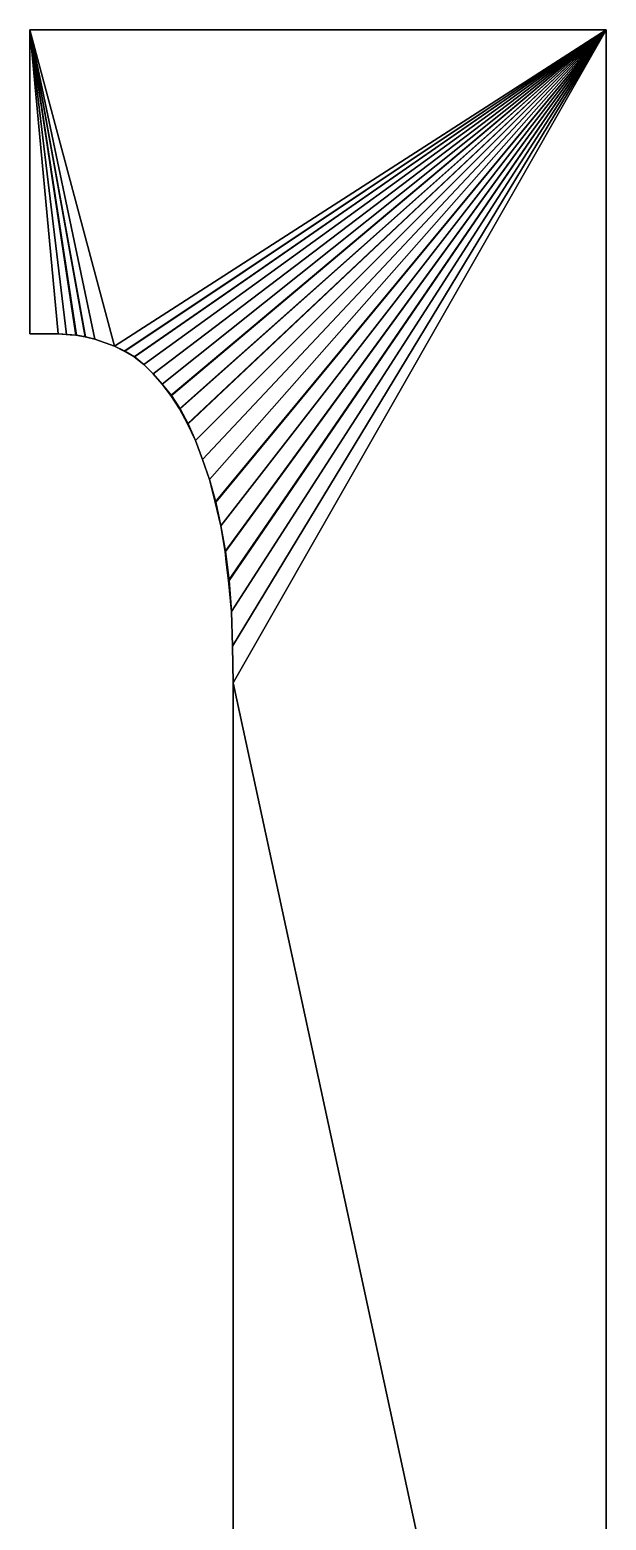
# Model space of a CAD drawing. Extents: x -29.1 to 29.1, y -25 to 25.
# Drawn here: x 13.754 to 14.755, y -11.904 to -9.316 of the extents above; entities that cross this region are included whole.
import ezdxf

# ---------------------------------------------------------------- set-up
doc = ezdxf.new("R2010")
doc.units = 0
doc.header["$MEASUREMENT"] = 0
doc.layers.add('ConstrLine', color=7, linetype='Continuous')
doc.layers.add('ObjLayer', color=2, linetype='Continuous')

msp = doc.modelspace()

# ---------------------------------------------------------------- linework, layer by layer
at = {"layer": 'ConstrLine'}
for points in [[(13.754, -9.844, 5), (13.803, -9.844, 5), (13.754, -9.316, 5)], [(13.851, -9.849, 5), (13.867, -9.853, 5), (13.754, -9.316, 5)], [(13.835, -9.846, 5), (13.851, -9.849, 5), (13.754, -9.316, 5)], [(13.803, -9.844, 5), (13.835, -9.846, 5), (13.754, -9.316, 5)], [(13.867, -9.853, 5), (13.901, -9.865, 5), (13.754, -9.316, 5)], [(13.754, -9.316, 5), (13.901, -9.865, 5), (14.755, -9.316, 5)], [(13.754, -9.316, 4), (13.754, -9.316, 5), (14.755, -9.316, 4)], [(13.754, -9.316, 4), (13.754, -9.844, 4), (13.754, -9.844, 5)], [(13.754, -9.316, 4), (13.754, -9.844, 5), (13.754, -9.316, 5)], [(13.754, -9.316, 5), (14.755, -9.316, 5), (14.755, -9.316, 4)], [(13.901, -9.865, 5), (13.754, -9.316, 5), (13.867, -9.853, 5)], [(13.85, -9.849, 5), (13.867, -9.853, 5), (13.754, -9.316, 5)], [(13.818, -9.845, 5), (13.834, -9.846, 5), (13.754, -9.316, 5)], [(13.834, -9.846, 5), (13.85, -9.849, 5), (13.754, -9.316, 5)], [(13.754, -9.844, 5), (13.803, -9.844, 5), (13.754, -9.316, 5)], [(13.803, -9.844, 5), (13.818, -9.845, 5), (13.754, -9.316, 5)], [(13.754, -9.316, 5), (13.901, -9.865, 5), (14.755, -9.316, 5)], [(13.754, -9.316, 4), (13.754, -9.844, 4), (13.754, -9.316, 5)], [(13.754, -9.844, 4), (13.754, -9.844, 5), (13.754, -9.316, 5)], [(14.755, -9.316, 4), (13.754, -9.316, 4), (14.755, -9.316, 5)], [(13.754, -9.316, 5), (14.755, -9.316, 5), (13.754, -9.316, 4)], [(13.919, -9.874, 5), (14.755, -9.316, 5), (13.901, -9.865, 5)], [(13.918, -9.874, 5), (14.755, -9.316, 5), (13.901, -9.865, 5)], [(13.935, -9.884, 5), (14.755, -9.316, 5), (13.918, -9.874, 5)], [(13.936, -9.884, 5), (14.755, -9.316, 5), (13.919, -9.874, 5)], [(13.952, -9.897, 5), (14.755, -9.316, 5), (13.935, -9.884, 5)], [(13.936, -9.884, 5), (13.952, -9.897, 5), (14.755, -9.316, 5)], [(13.952, -9.897, 5), (13.968, -9.913, 5), (14.755, -9.316, 5)], [(13.968, -9.913, 5), (14.755, -9.316, 5), (13.952, -9.897, 5)], [(13.968, -9.913, 5), (13.984, -9.931, 5), (14.755, -9.316, 5)], [(13.984, -9.931, 5), (14.755, -9.316, 5), (13.968, -9.913, 5)], [(13.984, -9.931, 5), (14, -9.951, 5), (14.755, -9.316, 5)], [(13.999, -9.951, 5), (14.755, -9.316, 5), (13.984, -9.931, 5)], [(14.014, -9.974, 5), (14.755, -9.316, 5), (13.999, -9.951, 5)], [(14, -9.951, 5), (14.015, -9.974, 5), (14.755, -9.316, 5)], [(14.014, -9.974, 5), (14.028, -10, 5), (14.755, -9.316, 5)], [(14.015, -9.974, 5), (14.029, -10, 5), (14.755, -9.316, 5)], [(14.028, -10, 5), (14.042, -10.029, 5), (14.755, -9.316, 5)], [(14.029, -10, 5), (14.042, -10.029, 5), (14.755, -9.316, 5)], [(14.042, -10.029, 5), (14.054, -10.062, 5), (14.755, -9.316, 5)], [(14.042, -10.029, 5), (14.054, -10.062, 5), (14.755, -9.316, 5)], [(14.054, -10.062, 5), (14.066, -10.097, 5), (14.755, -9.316, 5)], [(14.054, -10.062, 5), (14.066, -10.097, 5), (14.755, -9.316, 5)], [(14.077, -10.136, 5), (14.755, -9.316, 5), (14.066, -10.097, 5)], [(14.066, -10.097, 5), (14.076, -10.136, 5), (14.755, -9.316, 5)], [(14.076, -10.136, 5), (14.086, -10.177, 5), (14.755, -9.316, 5)], [(14.086, -10.177, 5), (14.755, -9.316, 5), (14.077, -10.136, 5)], [(14.094, -10.222, 5), (14.755, -9.316, 5), (14.086, -10.177, 5)], [(14.093, -10.222, 5), (14.755, -9.316, 5), (14.086, -10.177, 5)], [(14.099, -10.272, 5), (14.755, -9.316, 5), (14.093, -10.222, 5)], [(14.1, -10.272, 5), (14.755, -9.316, 5), (14.094, -10.222, 5)], [(14.099, -10.272, 5), (14.104, -10.326, 5), (14.755, -9.316, 5)], [(14.1, -10.272, 5), (14.104, -10.326, 5), (14.755, -9.316, 5)], [(14.104, -10.326, 5), (14.106, -10.386, 5), (14.755, -9.316, 5)], [(14.104, -10.326, 5), (14.106, -10.386, 5), (14.755, -9.316, 5)], [(14.106, -10.386, 5), (14.107, -10.45, 5), (14.755, -9.316, 5)], [(14.106, -10.386, 5), (14.107, -10.45, 5), (14.755, -9.316, 5)], [(14.755, -13.45, 5), (14.755, -9.316, 5), (14.107, -10.45, 5)], [(14.755, -9.316, 5), (14.107, -10.45, 5), (14.755, -13.45, 5)], [(14.755, -9.316, 4), (14.755, -9.316, 5), (14.755, -13.45, 5)], [(14.755, -13.45, 5), (14.755, -13.45, 4), (14.755, -9.316, 4)], [(14.755, -13.45, 4), (14.755, -9.316, 4), (14.755, -13.45, 5)], [(14.755, -9.316, 5), (14.755, -13.45, 5), (14.755, -9.316, 4)], [(13.754, -9.844, 4), (13.803, -9.844, 4), (13.803, -9.844, 5)], [(13.754, -9.844, 4), (13.803, -9.844, 5), (13.754, -9.844, 5)], [(13.754, -9.844, 4), (13.803, -9.844, 4), (13.803, -9.844, 5)], [(13.754, -9.844, 4), (13.803, -9.844, 5), (13.754, -9.844, 5)], [(13.835, -9.846, 5), (13.803, -9.844, 5), (13.824, -9.8453, 4)], [(13.803, -9.844, 4), (13.824, -9.8453, 4), (13.803, -9.844, 5)], [(13.803, -9.844, 4), (13.818, -9.845, 4), (13.818, -9.845, 5)], [(13.803, -9.844, 4), (13.818, -9.845, 5), (13.803, -9.844, 5)], [(13.818, -9.845, 4), (13.834, -9.846, 4), (13.834, -9.846, 5)], [(13.818, -9.845, 4), (13.834, -9.846, 5), (13.818, -9.845, 5)], [(13.824, -9.8453, 4), (13.835, -9.846, 4), (13.835, -9.846, 5)], [(13.85, -9.849, 5), (13.834, -9.846, 5), (13.8345, -9.8461, 4)], [(13.834, -9.846, 4), (13.8345, -9.8461, 4), (13.834, -9.846, 5)], [(13.8345, -9.8461, 4), (13.85, -9.849, 4), (13.85, -9.849, 5)], [(13.835, -9.846, 5), (13.835, -9.846, 4), (13.851, -9.849, 5)], [(13.851, -9.849, 4), (13.851, -9.849, 5), (13.835, -9.846, 4)], [(13.85, -9.849, 4), (13.867, -9.853, 4), (13.867, -9.853, 5)], [(13.85, -9.849, 4), (13.867, -9.853, 5), (13.85, -9.849, 5)], [(13.851, -9.849, 4), (13.867, -9.853, 4), (13.851, -9.849, 5)], [(13.867, -9.853, 5), (13.851, -9.849, 5), (13.867, -9.853, 4)], [(13.901, -9.865, 5), (13.867, -9.853, 5), (13.901, -9.865, 4)], [(13.867, -9.853, 5), (13.867, -9.853, 4), (13.901, -9.865, 4)], [(13.867, -9.853, 4), (13.901, -9.865, 4), (13.901, -9.865, 5)], [(13.867, -9.853, 4), (13.901, -9.865, 5), (13.867, -9.853, 5)], [(13.901, -9.865, 4), (13.919, -9.874, 4), (13.919, -9.874, 5)], [(13.901, -9.865, 4), (13.919, -9.874, 5), (13.901, -9.865, 5)], [(13.918, -9.874, 5), (13.901, -9.865, 5), (13.906, -9.8677, 4)], [(13.901, -9.865, 4), (13.906, -9.8677, 4), (13.901, -9.865, 5)], [(13.906, -9.8677, 4), (13.918, -9.874, 4), (13.918, -9.874, 5)], [(13.918, -9.874, 4), (13.935, -9.884, 4), (13.935, -9.884, 5)], [(13.918, -9.874, 4), (13.935, -9.884, 5), (13.918, -9.874, 5)], [(13.919, -9.874, 4), (13.936, -9.884, 5), (13.919, -9.874, 5)], [(13.919, -9.874, 4), (13.936, -9.884, 4), (13.936, -9.884, 5)], [(13.935, -9.884, 4), (13.952, -9.897, 4), (13.952, -9.897, 5)], [(13.935, -9.884, 4), (13.952, -9.897, 5), (13.935, -9.884, 5)], [(13.952, -9.897, 5), (13.936, -9.884, 5), (13.952, -9.897, 4)], [(13.936, -9.884, 4), (13.952, -9.897, 4), (13.936, -9.884, 5)], [(13.952, -9.897, 5), (13.952, -9.897, 4), (13.968, -9.913, 5)], [(13.968, -9.913, 4), (13.968, -9.913, 5), (13.952, -9.897, 4)], [(13.952, -9.897, 4), (13.968, -9.913, 4), (13.968, -9.913, 5)], [(13.952, -9.897, 4), (13.968, -9.913, 5), (13.952, -9.897, 5)], [(13.984, -9.931, 5), (13.968, -9.913, 5), (13.984, -9.931, 4)], [(13.968, -9.913, 4), (13.984, -9.931, 4), (13.968, -9.913, 5)], [(13.968, -9.913, 4), (13.984, -9.931, 4), (13.984, -9.931, 5)], [(13.968, -9.913, 4), (13.984, -9.931, 5), (13.968, -9.913, 5)], [(13.984, -9.931, 4), (14, -9.951, 4), (13.984, -9.931, 5)], [(14, -9.951, 5), (13.984, -9.931, 5), (14, -9.951, 4)], [(13.984, -9.931, 4), (13.999, -9.951, 4), (13.999, -9.951, 5)], [(13.984, -9.931, 4), (13.999, -9.951, 5), (13.984, -9.931, 5)], [(13.999, -9.951, 4), (14.014, -9.974, 4), (14.014, -9.974, 5)], [(13.999, -9.951, 4), (14.014, -9.974, 5), (13.999, -9.951, 5)], [(14.015, -9.974, 5), (14, -9.951, 5), (14.015, -9.974, 4)], [(14, -9.951, 5), (14, -9.951, 4), (14.015, -9.974, 4)], [(14.014, -9.974, 4), (14.028, -10, 4), (14.028, -10, 5)], [(14.014, -9.974, 4), (14.028, -10, 5), (14.014, -9.974, 5)], [(14.015, -9.974, 4), (14.0204, -9.984, 4), (14.015, -9.974, 5)], [(14.029, -10, 5), (14.015, -9.974, 5), (14.0204, -9.984, 4)], [(14.0204, -9.984, 4), (14.029, -10, 4), (14.029, -10, 5)], [(14.028, -10, 4), (14.042, -10.029, 4), (14.042, -10.029, 5)], [(14.028, -10, 4), (14.042, -10.029, 5), (14.028, -10, 5)], [(14.029, -10, 5), (14.042, -10.029, 4), (14.042, -10.029, 5)], [(14.029, -10, 4), (14.042, -10.029, 4), (14.029, -10, 5)], [(14.042, -10.029, 4), (14.054, -10.062, 5), (14.042, -10.029, 5)], [(14.054, -10.062, 5), (14.042, -10.029, 4), (14.054, -10.062, 4)], [(14.042, -10.029, 4), (14.054, -10.062, 4), (14.054, -10.062, 5)], [(14.042, -10.029, 4), (14.054, -10.062, 5), (14.042, -10.029, 5)], [(14.054, -10.062, 5), (14.054, -10.062, 4), (14.066, -10.097, 5)], [(14.066, -10.097, 4), (14.066, -10.097, 5), (14.054, -10.062, 4)], [(14.054, -10.062, 4), (14.066, -10.097, 4), (14.066, -10.097, 5)], [(14.054, -10.062, 4), (14.066, -10.097, 5), (14.054, -10.062, 5)], [(14.066, -10.097, 5), (14.077, -10.136, 4), (14.077, -10.136, 5)], [(14.066, -10.097, 5), (14.066, -10.097, 4), (14.077, -10.136, 4)], [(14.066, -10.097, 4), (14.076, -10.136, 4), (14.076, -10.136, 5)], [(14.066, -10.097, 4), (14.076, -10.136, 5), (14.066, -10.097, 5)], [(14.076, -10.136, 4), (14.086, -10.177, 4), (14.086, -10.177, 5)], [(14.076, -10.136, 4), (14.086, -10.177, 5), (14.076, -10.136, 5)], [(14.077, -10.136, 4), (14.08, -10.1497, 4), (14.077, -10.136, 5)], [(14.077, -10.136, 5), (14.08, -10.1497, 4), (14.086, -10.177, 5)], [(14.086, -10.177, 4), (14.086, -10.177, 5), (14.08, -10.1497, 4)], [(14.094, -10.222, 5), (14.086, -10.177, 5), (14.094, -10.222, 4)], [(14.086, -10.177, 5), (14.086, -10.177, 4), (14.094, -10.222, 4)], [(14.086, -10.177, 4), (14.093, -10.222, 4), (14.093, -10.222, 5)], [(14.086, -10.177, 4), (14.093, -10.222, 5), (14.086, -10.177, 5)], [(14.099, -10.272, 5), (14.093, -10.222, 5), (14.0952, -10.24, 4)], [(14.093, -10.222, 4), (14.0952, -10.24, 4), (14.093, -10.222, 5)], [(14.094, -10.222, 5), (14.0962, -10.24, 4), (14.1, -10.272, 5)], [(14.094, -10.222, 4), (14.0962, -10.24, 4), (14.094, -10.222, 5)], [(14.0952, -10.24, 4), (14.099, -10.272, 4), (14.099, -10.272, 5)], [(14.1, -10.272, 4), (14.1, -10.272, 5), (14.0962, -10.24, 4)], [(14.099, -10.272, 4), (14.104, -10.326, 4), (14.104, -10.326, 5)], [(14.099, -10.272, 4), (14.104, -10.326, 5), (14.099, -10.272, 5)], [(14.1, -10.272, 4), (14.104, -10.326, 4), (14.104, -10.326, 5)], [(14.1, -10.272, 4), (14.104, -10.326, 5), (14.1, -10.272, 5)], [(14.104, -10.326, 4), (14.106, -10.386, 4), (14.106, -10.386, 5)], [(14.104, -10.326, 4), (14.106, -10.386, 5), (14.104, -10.326, 5)], [(14.104, -10.326, 4), (14.106, -10.386, 4), (14.106, -10.386, 5)], [(14.104, -10.326, 4), (14.106, -10.386, 5), (14.104, -10.326, 5)], [(14.106, -10.386, 4), (14.107, -10.45, 4), (14.107, -10.45, 5)], [(14.106, -10.386, 4), (14.107, -10.45, 5), (14.106, -10.386, 5)], [(14.106, -10.386, 4), (14.107, -10.45, 4), (14.107, -10.45, 5)], [(14.106, -10.386, 4), (14.107, -10.45, 5), (14.106, -10.386, 5)], [(14.107, -10.45, 5), (14.107, -13.45, 5), (14.755, -13.45, 5)], [(14.107, -13.45, 5), (14.107, -10.45, 5), (14.107, -13.45, 4)], [(14.107, -10.45, 4), (14.107, -13.45, 4), (14.107, -10.45, 5)], [(14.107, -13.45, 4), (14.107, -13.45, 5), (14.107, -10.45, 5)], [(14.107, -13.45, 5), (14.755, -13.45, 5), (14.107, -10.45, 5)], [(14.107, -10.45, 4), (14.107, -13.45, 4), (14.107, -10.45, 5)]]:
    msp.add_3dface(points, dxfattribs=at)
at = {"layer": 'ObjLayer'}
for p, q in [((13.754, -9.844, 5), (13.754, -9.316, 5)), ((13.754, -9.316, 5), (14.755, -9.316, 5)), ((14.755, -9.316, 5), (14.755, -13.45, 5)), ((13.803, -9.844, 5), (13.754, -9.844, 5)), ((13.818, -9.845, 5), (13.803, -9.844, 5)), ((13.834, -9.846, 5), (13.818, -9.845, 5)), ((13.85, -9.849, 5), (13.834, -9.846, 5)), ((13.867, -9.853, 5), (13.85, -9.849, 5)), ((13.901, -9.865, 5), (13.867, -9.853, 5)), ((13.918, -9.874, 5), (13.901, -9.865, 5)), ((13.935, -9.884, 5), (13.918, -9.874, 5)), ((13.952, -9.897, 5), (13.935, -9.884, 5)), ((13.968, -9.913, 5), (13.952, -9.897, 5)), ((13.984, -9.931, 5), (13.968, -9.913, 5)), ((13.999, -9.951, 5), (13.984, -9.931, 5)), ((14.014, -9.974, 5), (13.999, -9.951, 5)), ((14.028, -10, 5), (14.014, -9.974, 5)), ((14.042, -10.029, 5), (14.028, -10, 5)), ((14.054, -10.062, 5), (14.042, -10.029, 5)), ((14.066, -10.097, 5), (14.054, -10.062, 5)), ((14.076, -10.136, 5), (14.066, -10.097, 5)), ((14.086, -10.177, 5), (14.076, -10.136, 5)), ((14.093, -10.222, 5), (14.086, -10.177, 5)), ((14.099, -10.272, 5), (14.093, -10.222, 5)), ((14.104, -10.326, 5), (14.099, -10.272, 5)), ((14.106, -10.386, 5), (14.104, -10.326, 5)), ((14.107, -10.45, 5), (14.106, -10.386, 5)), ((14.107, -13.45, 5), (14.107, -10.45, 5))]:
    msp.add_line(p, q, dxfattribs=at)

doc.saveas('drawing.dxf')
